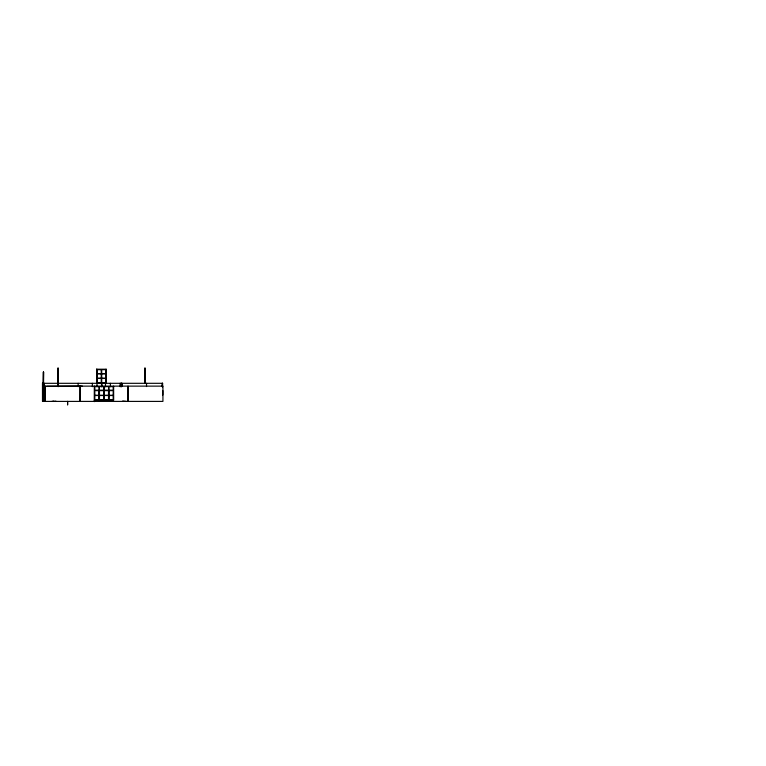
<?xml version="1.0" encoding="UTF-8"?>
<svg xmlns="http://www.w3.org/2000/svg" width="766" height="766" viewBox="0 0 766 766"><rect width="100%" height="100%" fill="white"/><g stroke="black" fill="none" stroke-linecap="round" stroke-linejoin="round"><path stroke-width="1.15" d="M51.887 401.403L54.089 400.972M106.302 369.681L106.302 383.077M97.368 373.597L101.246 373.597M101.715 373.597L105.593 373.597M97.368 373.827L101.246 373.827M101.715 373.827L105.593 373.827M97.368 378.213L101.246 378.213M101.715 378.213L105.593 378.213M97.368 378.452L101.246 378.452M101.715 378.452L105.593 378.452M97.368 382.837L101.246 382.837M101.715 382.837L105.593 382.837M162.651 383.306L42.465 383.306L42.484 401.403L162.928 401.403L162.928 386.131L43.212 386.131L43.212 401.403M46.803 386.361L82.326 386.131M43.356 387.299L44.179 387.299L44.227 397.64M108.619 390.172L104.281 390.172L104.281 386.6L108.619 386.6L108.619 390.172M103.602 390.641L103.602 400.225L103.697 390.641L94.793 390.641L94.793 400.225M94.793 395.294L99.006 395.294M99.475 395.294L103.602 395.294M104.377 395.294L108.504 395.294M108.963 395.294L113.186 395.294M94.793 395.524L99.006 395.524M99.475 395.524L103.602 395.524M104.377 395.524L108.504 395.524M108.963 395.524L113.186 395.524M43.356 397.64L44.648 397.64M94.793 399.756L113.186 399.756M94.448 401.403L94.448 386.131L94.39 400.225L113.674 400.225L113.627 386.131M55.449 401.164L55.937 401.164M122.684 401.011L126.246 401.403M99.207 401.403L99.149 400.225L99.149 401.403M94.448 400.225L94.505 401.403M162.785 390.593L162.785 395.055M162.584 383.306L162.651 386.696M162.402 383.306L162.411 386.696M162.162 383.306L162.181 386.696M146.526 383.306L146.526 386.571M145.205 383.46L144.889 368.034L144.975 383.46M145.061 368.034L145.013 383.316M121.966 383.306L121.966 386.131M121.842 383.306L121.832 386.131M121.555 383.306L121.555 386.686M121.535 383.306L121.401 386.686M120.99 383.306L120.99 386.131M120.76 383.306L120.76 386.686M120.099 383.306L120.109 386.686M113.186 400.225L113.186 390.641L104.281 390.641L104.281 400.225M110.381 383.306L110.457 386.686M108.963 390.641L108.973 400.225M108.734 390.641L108.734 400.225M108.504 390.641L108.494 400.225M106.302 383.192L106.273 369.212L96.64 369.212L96.64 383.192M106.072 369.212L106.062 383.192M105.469 383.306L105.469 386.686M104.377 390.641L104.377 400.225M101.964 383.306L101.964 386.686M101.495 383.306L101.495 386.686M99.475 390.641L99.475 400.225M99.245 390.641L99.245 400.225M99.006 390.641L99.006 400.225M97.004 383.306L97.014 386.686M96.899 369.212L96.909 383.192M96.669 369.212L96.669 383.192M94.409 400.465L94.409 401.643M92.36 383.306L92.36 386.686M78.151 383.306L78.151 386.686M58.34 385.92L57.929 368.034L57.929 385.968M58.168 368.034L58.168 386.696M45.031 386.131L45.031 401.403M44.811 386.131L44.811 401.403M44.687 386.131L44.687 401.403M44.562 386.131L44.543 390.593M44.562 397.64L44.543 401.403M44.323 386.131L44.313 401.403M44.093 383.306L44.093 401.403M43.834 383.306L43.834 401.403M43.681 387.299L43.748 397.64M43.595 401.403L43.576 372.027L43.04 401.403M43.403 372.027L43.356 401.403M43.346 372.027L43.346 383.776M42.915 383.306L42.896 401.403M67.599 401.403L67.59 405.013L67.59 401.403M101.246 369.681L97.368 369.681L97.368 383.077L101.246 383.077L101.246 369.681M105.593 369.681L101.715 369.681L101.715 383.077L105.593 383.077L105.593 369.681M99.13 386.6L94.793 386.6L94.793 390.172L99.13 390.172L99.12 386.6M103.697 386.6L99.36 386.6L99.36 390.172L103.697 390.172L103.697 386.6M113.186 386.6L108.849 386.6L108.849 390.172L113.186 390.172L113.186 386.6M127.999 401.403L127.999 386.131L127.922 401.403M80.114 401.403L80.114 386.131L80.037 401.403M42.724 401.403L42.724 383.306L42.676 401.403"/></g></svg>
